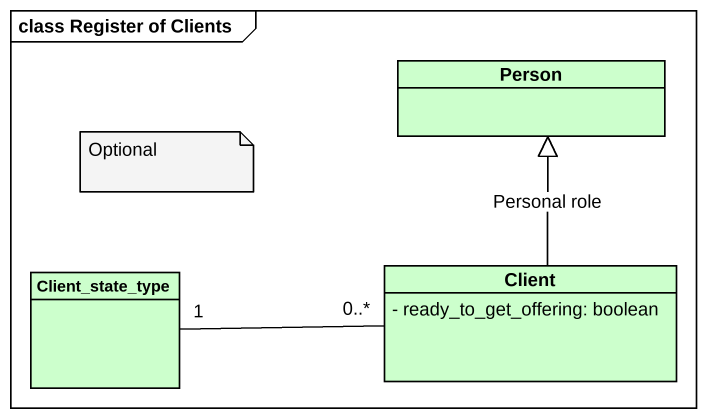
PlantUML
@startuml
mainframe class Register of Clients
hide circle
hide empty members
skinparam classAttributeIconSize 0
class "Person" as Person_ #CCFFCC
class Client #CCFFCC {
  - ready_to_get_offering: boolean
}
class Client_state_type #CCFFCC
Client -up-|> Person_ : Personal role
Client_state_type "1" -right- "0..*" Client
note as N1
  Optional
end note
@enduml
